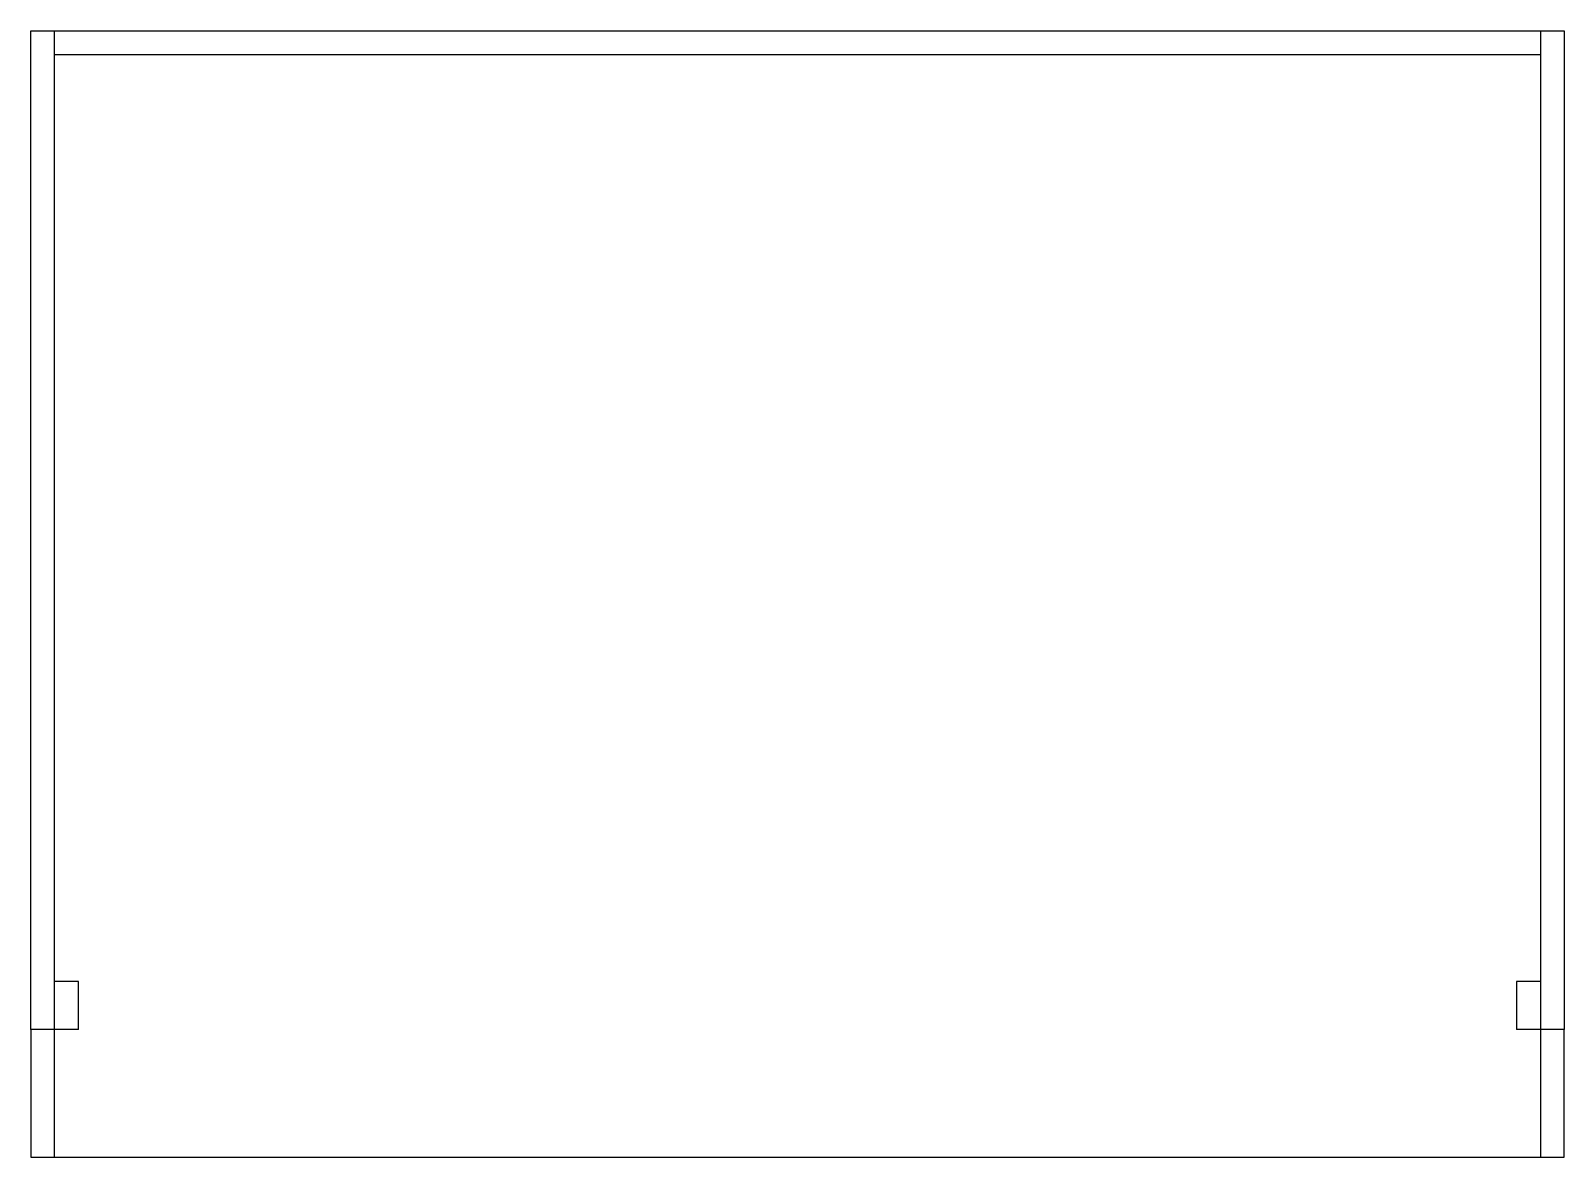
# Model space of a CAD drawing. Extents: x 0 to 48, y 0 to 35.2.
import ezdxf

# ---------------------------------------------------------------- set-up
doc = ezdxf.new("R2010")
doc.units = 0
doc.header["$LTSCALE"] = 3
doc.layers.get('0').update_dxf_attribs({"linetype": 'CONTINUOUS'})

msp = doc.modelspace()

# ---------------------------------------------------------------- linework, layer by layer
at = {"color": 0}
for p, q in [((0, 4), (0, 35.25)), ((0, 35.25), (48, 35.25)), ((0.75, 0), (0.75, 35.25)), ((47.25, 35.25), (47.25, 0)), ((48, 35.25), (48, 4)), ((0.75, 34.5), (47.25, 34.5)), ((1.5, 5.5), (0.75, 5.5)), ((1.5, 4), (1.5, 5.5)), ((46.5, 5.5), (46.5, 4)), ((47.25, 5.5), (46.5, 5.5)), ((0, 4), (0, 0)), ((0.75, 4), (0, 4)), ((1.5, 4), (0.75, 4)), ((47.25, 4), (46.5, 4)), ((48, 4), (47.25, 4)), ((48, 0), (48, 4)), ((0, 0), (48, 0))]:
    msp.add_line(p, q, dxfattribs=at)

doc.saveas('drawing.dxf')
